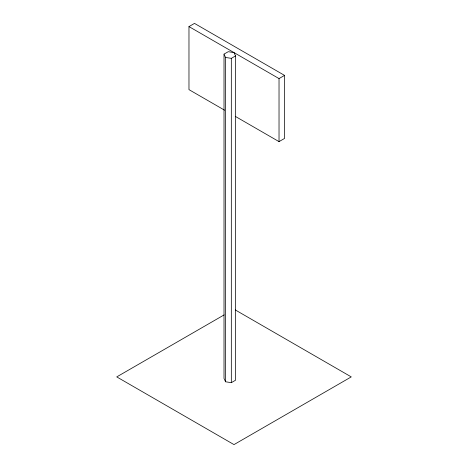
<?xml version="1.0" encoding="UTF-8"?>
<svg xmlns="http://www.w3.org/2000/svg" width="468" height="468" viewBox="0 0 468 468"><rect width="100%" height="100%" fill="white"/><g stroke="black" fill="none" stroke-linecap="round" stroke-linejoin="round"><path stroke-width="0.7" d="M224.617 110.214L188.973 89.634L188.973 26.588L194.495 23.4L284.55 75.395L284.55 138.434L279.027 141.623L235.252 116.351M224.014 54.13L228.232 51.691L234 52.586L235.544 55.914L235.544 380.227L231.327 382.666L225.558 381.777L224.014 378.442L224.014 54.13L225.558 57.459L225.558 381.777M225.558 57.459L231.327 58.354L235.544 55.914M188.973 26.588L279.027 78.583L284.55 75.395M224.125 314.9L116.737 376.898L234 444.6L351.263 376.898L235.264 309.927M279.027 78.583L279.027 141.623M231.327 58.354L231.327 382.666"/></g></svg>
